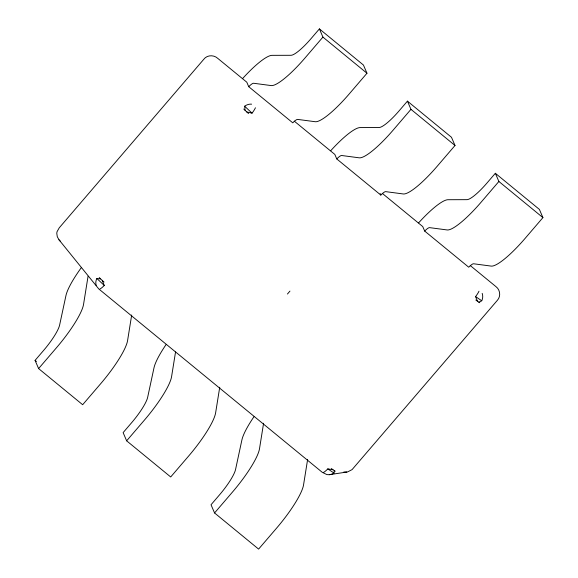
<?xml version="1.0" encoding="UTF-8"?>
<svg xmlns="http://www.w3.org/2000/svg" width="578" height="578" viewBox="0 0 578 578"><rect width="100%" height="100%" fill="white"/><g stroke="black" fill="none" stroke-linecap="round" stroke-linejoin="round"><path stroke-width="0.87" d="M242.673 78.478A48.516 9.971 -50.6 0 1 272.043 55.343L290.972 55.293A29.11 5.982 -50.6 0 0 311.058 38.618L319.396 28.9L363.439 65.039L366.972 73.24L349.199 93.968A48.516 9.971 -50.6 0 1 315.234 121.72L297.627 119.4A9.703 1.994 -50.6 0 0 292.771 122.832L248.721 86.693L246.784 82.184L217.704 58.32C213.802 54.679 206.931 54.881 203.738 59.346L59.223 227.84L57.041 231.727A8.988 8.656 23.1 0 0 56.796 233.476L57.301 236.756L58.985 239.783L98.744 288.906L322.3 472.342L326.78 474.538A9.703 9.616 81.4 0 0 333.983 473.05L334.301 470.665L331.288 468.512M88.058 276.241L83.557 304.331A48.516 9.971 -50.6 0 1 56.377 347.862L38.603 368.583L82.654 404.723L100.428 384.002A48.516 9.971 -50.6 0 0 127.601 340.478L131.683 315.017M175.539 351.995L171.594 376.574A48.516 9.971 -50.6 0 1 144.421 420.105L126.647 440.826L170.698 476.966L188.471 456.244A48.516 9.971 -50.6 0 0 215.645 412.721L219.727 387.253M263.59 423.248L259.508 448.709A48.516 9.971 -50.6 0 1 232.334 492.232L214.561 512.961L258.604 549.1L276.385 528.379A48.516 9.971 -50.6 0 0 303.558 484.848L307.633 459.387M38.603 368.583L35.077 360.383L43.408 350.665A29.11 5.982 -50.6 0 0 59.628 325.017L65.935 295.64A48.516 9.971 -50.6 0 1 81.375 267.556M319.396 28.9L322.921 37.1L305.148 57.822A48.516 9.971 -50.6 0 1 271.183 85.58L253.583 83.254A9.703 1.994 -50.6 0 0 248.721 86.693M294.267 121.142L334.828 154.427L336.764 158.936L380.815 195.075A9.703 1.994 -50.6 0 1 385.671 191.636L403.278 193.962A48.516 9.971 -50.6 0 0 437.243 166.204L455.016 145.483L451.483 137.282L407.432 101.143L399.102 110.86A29.11 5.982 -50.6 0 1 379.016 127.528L360.087 127.586A48.516 9.971 -50.6 0 0 330.717 150.721M407.432 101.143L410.965 109.343L393.192 130.064A48.516 9.971 -50.6 0 1 359.227 157.823L341.627 155.496A9.703 1.994 -50.6 0 0 336.764 158.936M287.432 294.029L289.946 291.102M382.354 193.42L422.735 226.554L424.678 231.07L468.729 267.209A9.703 1.994 -50.6 0 1 473.584 263.77L491.184 266.097A48.516 9.971 -50.6 0 0 525.149 238.338L542.923 217.617L539.397 209.417L495.346 173.277L487.008 182.995A29.11 5.982 -50.6 0 1 466.93 199.663L447.993 199.721A48.516 9.971 -50.6 0 0 418.624 222.855M495.346 173.277L498.879 181.478L481.106 202.199A48.516 9.971 -50.6 0 1 447.141 229.95L429.533 227.631A9.703 1.994 -50.6 0 0 424.678 231.07M475.802 300.018L478.822 302.171L481.756 300.77A9.703 9.616 81.4 0 0 482.182 293.357M329.287 474.69L347.602 471.923L352.081 469.611L497.391 300.293C500.981 296.435 500.23 289.766 495.996 286.666L470.261 265.555M346.786 472.06L343.816 471.995M96.208 285.344A9.703 8.446 -38.8 0 1 96.873 278.495L100.586 278.892L104.033 282.05M323.579 472.385A9.703 1.994 -50.6 0 0 327.805 468.888L332.935 469.741M243.757 109.032L246.741 111.937L252.03 113.172A9.703 1.994 -50.6 0 0 255.433 107.768M478.822 302.171L479.819 302.72M334.301 470.665L335.298 471.215M478.981 291.196A9.703 1.994 -50.6 0 1 475.578 296.601L481.756 300.77M327.805 468.888L333.983 473.05M322.921 37.1L366.972 73.24M410.965 109.343L455.016 145.483M498.879 181.478L542.923 217.617M35.077 360.383L36.45 361.51M246.741 111.937L248.554 113.555M60.611 241.467L58.985 239.783M251.611 104.163A9.703 8.446 -38.8 0 0 244.646 106.208L252.03 113.172M96.873 278.495L104.257 285.46A9.703 1.994 -50.6 0 1 100.03 288.949M99.243 277.527L100.586 278.892M380.165 193.572L380.815 195.075M214.561 512.961L211.028 504.76L219.365 495.035A29.11 5.982 -50.6 0 0 235.578 469.394L241.886 440.017A48.516 9.971 -50.6 0 1 253.915 416.781M126.647 440.826L123.121 432.626L131.452 422.908A29.11 5.982 -50.6 0 0 147.672 397.259L153.979 367.883A48.516 9.971 -50.6 0 1 166.009 344.647M102.219 280.431L104.257 285.46M475.578 296.601L477.45 301.246M244.646 106.208L245.108 110.398"/></g></svg>
